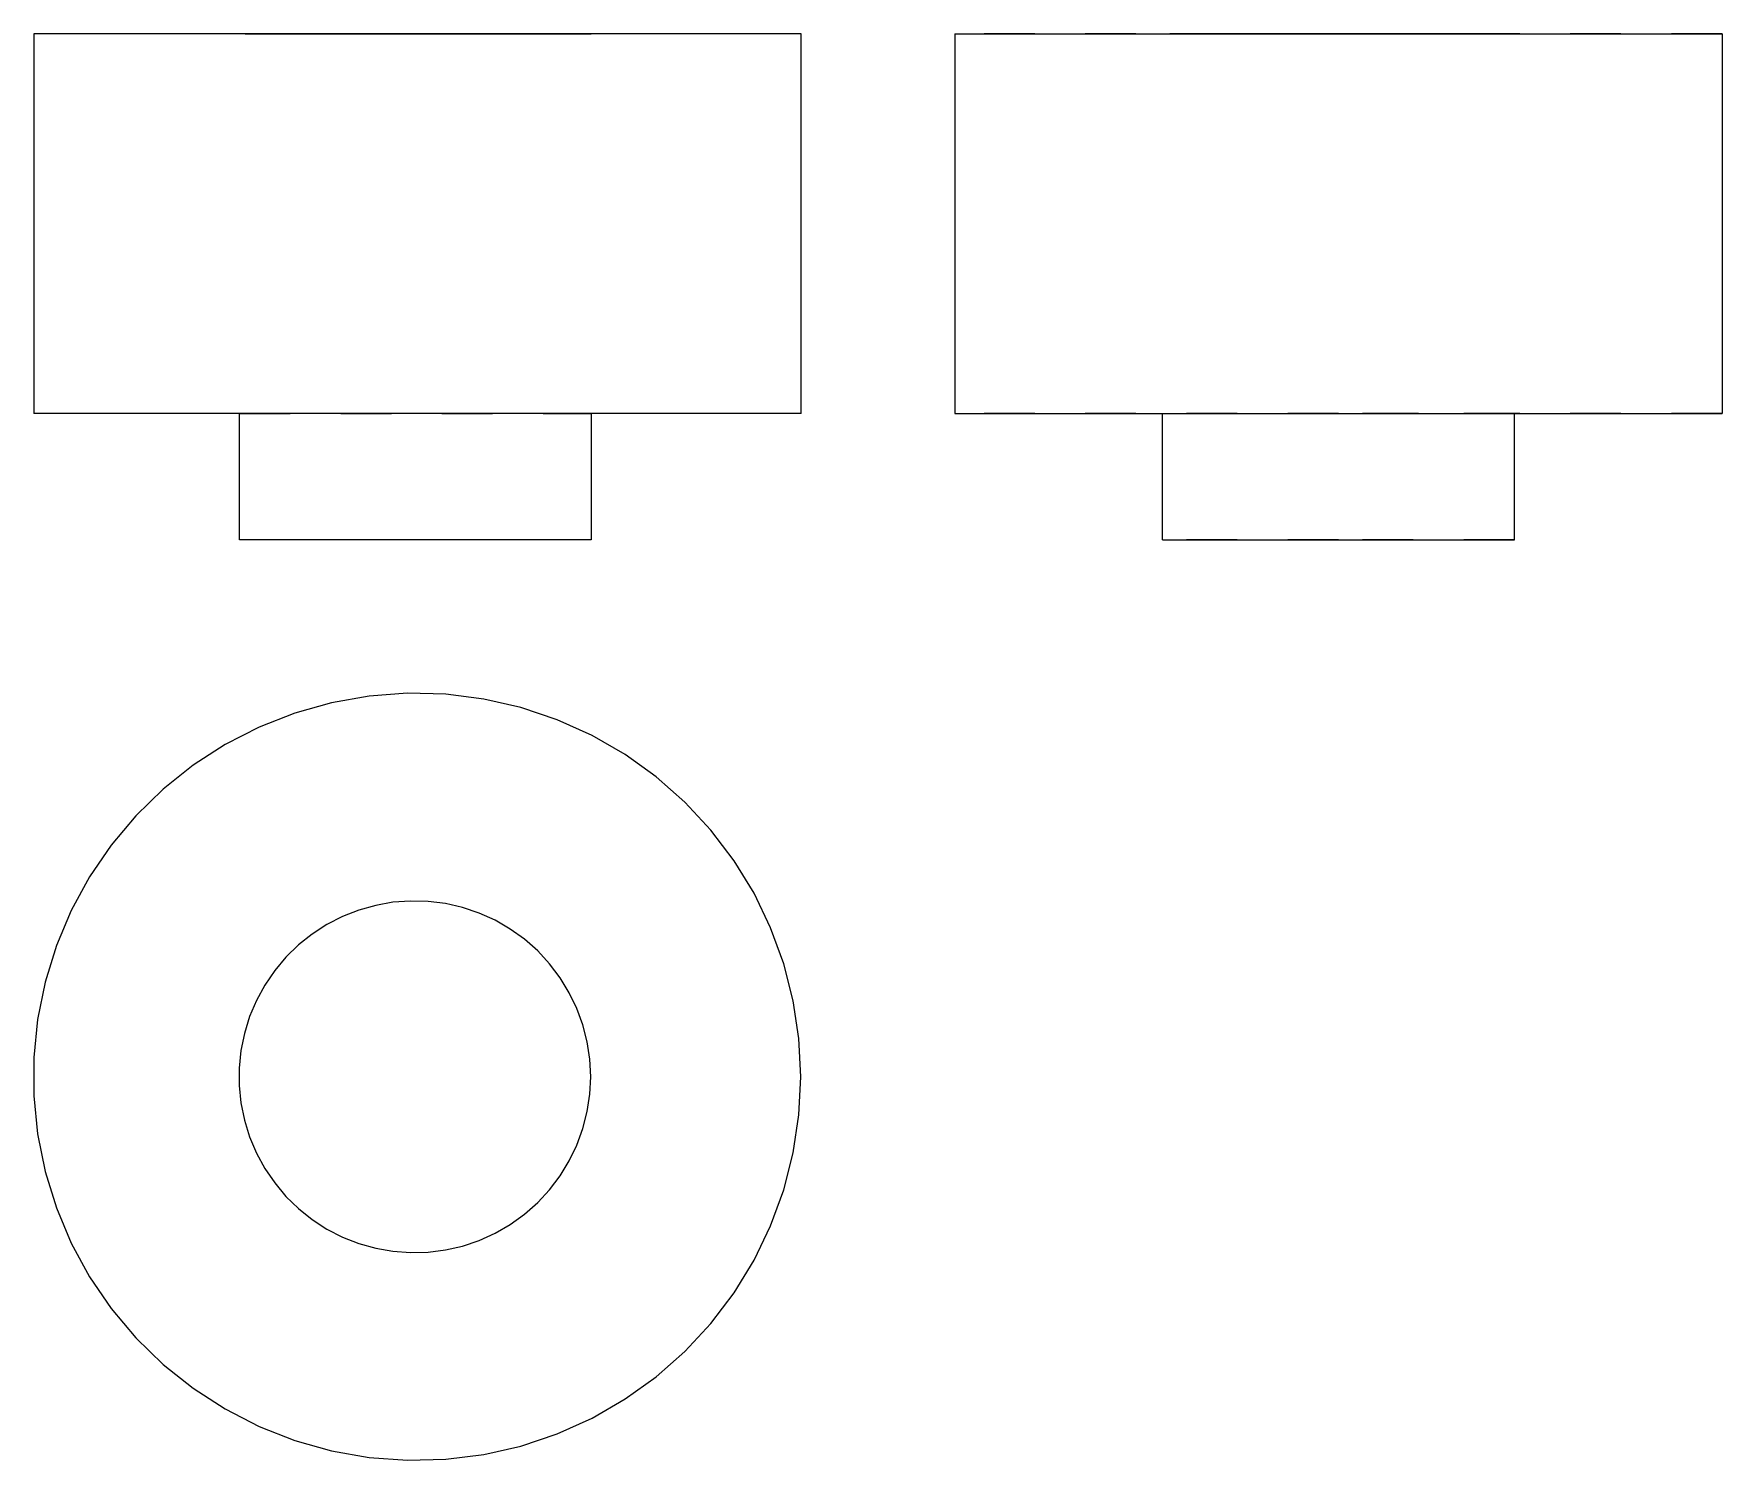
# Model space of a CAD drawing. Extents: x 0 to 3.33, y 0 to 2.82.
import ezdxf

# ---------------------------------------------------------------- set-up
doc = ezdxf.new("R2010")
doc.units = 0
doc.linetypes.add('HIDDEN', pattern=[0.07579, 0.050552, -0.025238])
for name, color, linetype in [('FRONT', 7, 'CONTINUOUS'), ('FRONT_HID', 7, 'HIDDEN'), ('LEFT', 7, 'CONTINUOUS'), ('LEFT_HID', 7, 'HIDDEN'), ('TOP', 7, 'CONTINUOUS'), ('TOP_HID', 7, 'HIDDEN')]:
    doc.layers.add(name, color=color, linetype=linetype)

msp = doc.modelspace()

# ---------------------------------------------------------------- linework, layer by layer
at = {"layer": 'FRONT'}
for p, q in [((1.515789, 2.818476), (0, 2.818476)), ((0, 2.818476), (0, 2.068476)), ((1.515789, 2.068476), (1.515789, 2.818476)), ((1.515789, 2.068476), (0, 2.068476)), ((0.40625, 1.818476), (0.40625, 2.068476)), ((1.100987, 2.068476), (1.100987, 1.818476)), ((1.100987, 1.818476), (0.40625, 1.818476))]:
    msp.add_line(p, q, dxfattribs=at)
at = {"layer": 'FRONT_HID', "linetype": 'HIDDEN'}
for p, q in [((0.439333, 2.818476), (0.417278, 2.818476)), ((0.417278, 2.818476), (0.439333, 2.818476)), ((0.461388, 2.818476), (0.439333, 2.818476)), ((0.439333, 2.818476), (0.461388, 2.818476)), ((0.483443, 2.818476), (0.461388, 2.818476)), ((0.461388, 2.818476), (0.483443, 2.818476)), ((0.505498, 2.818476), (0.483443, 2.818476)), ((0.483443, 2.818476), (0.505498, 2.818476)), ((0.527553, 2.818476), (0.505498, 2.818476)), ((0.505498, 2.818476), (0.527553, 2.818476)), ((0.549608, 2.818476), (0.527553, 2.818476)), ((0.527553, 2.818476), (0.549608, 2.818476)), ((0.571664, 2.818476), (0.549608, 2.818476)), ((0.549608, 2.818476), (0.571664, 2.818476)), ((0.593719, 2.818476), (0.571664, 2.818476)), ((0.571664, 2.818476), (0.593719, 2.818476)), ((0.615774, 2.818476), (0.593719, 2.818476)), ((0.593719, 2.818476), (0.615774, 2.818476)), ((0.637829, 2.818476), (0.615774, 2.818476)), ((0.615774, 2.818476), (0.637829, 2.818476)), ((0.659884, 2.818476), (0.637829, 2.818476)), ((0.637829, 2.818476), (0.659884, 2.818476)), ((0.681939, 2.818476), (0.659884, 2.818476)), ((0.659884, 2.818476), (0.681939, 2.818476)), ((0.703994, 2.818476), (0.681939, 2.818476)), ((0.681939, 2.818476), (0.703994, 2.818476)), ((0.726049, 2.818476), (0.703994, 2.818476)), ((0.703994, 2.818476), (0.726049, 2.818476)), ((0.748105, 2.818476), (0.726049, 2.818476)), ((0.726049, 2.818476), (0.748105, 2.818476)), ((0.77016, 2.818476), (0.748105, 2.818476)), ((0.748105, 2.818476), (0.77016, 2.818476)), ((0.792215, 2.818476), (0.77016, 2.818476)), ((0.77016, 2.818476), (0.792215, 2.818476)), ((0.81427, 2.818476), (0.792215, 2.818476)), ((0.792215, 2.818476), (0.81427, 2.818476)), ((0.836325, 2.818476), (0.81427, 2.818476)), ((0.81427, 2.818476), (0.836325, 2.818476)), ((0.85838, 2.818476), (0.836325, 2.818476)), ((0.836325, 2.818476), (0.85838, 2.818476)), ((0.880435, 2.818476), (0.85838, 2.818476)), ((0.85838, 2.818476), (0.880435, 2.818476)), ((0.902491, 2.818476), (0.880435, 2.818476)), ((0.880435, 2.818476), (0.902491, 2.818476)), ((0.924546, 2.818476), (0.902491, 2.818476)), ((0.902491, 2.818476), (0.924546, 2.818476)), ((0.946601, 2.818476), (0.924546, 2.818476)), ((0.924546, 2.818476), (0.946601, 2.818476)), ((0.968656, 2.818476), (0.946601, 2.818476)), ((0.946601, 2.818476), (0.968656, 2.818476)), ((0.990711, 2.818476), (0.968656, 2.818476)), ((0.968656, 2.818476), (0.990711, 2.818476)), ((1.012766, 2.818476), (0.990711, 2.818476)), ((0.990711, 2.818476), (1.012766, 2.818476)), ((1.034821, 2.818476), (1.012766, 2.818476)), ((1.012766, 2.818476), (1.034821, 2.818476)), ((1.056877, 2.818476), (1.034821, 2.818476)), ((1.034821, 2.818476), (1.056877, 2.818476)), ((1.078932, 2.818476), (1.056877, 2.818476)), ((1.056877, 2.818476), (1.078932, 2.818476)), ((1.100987, 2.818476), (1.078932, 2.818476)), ((1.078932, 2.818476), (1.100987, 2.818476)), ((1.100987, 2.068476), (0.40625, 2.068476)), ((0.40625, 2.068476), (1.100987, 2.068476))]:
    msp.add_line(p, q, dxfattribs=at)
at = {"layer": 'LEFT'}
for p, q in [((1.818947, 2.818476), (3.334737, 2.818476)), ((1.818947, 2.818476), (1.818947, 2.068476)), ((3.334737, 2.818476), (3.334737, 2.068476)), ((1.818947, 2.068476), (3.334737, 2.068476)), ((2.229474, 1.818476), (2.229474, 2.068476)), ((2.924211, 1.818476), (2.924211, 2.068476)), ((2.229474, 1.818476), (2.924211, 1.818476))]:
    msp.add_line(p, q, dxfattribs=at)
at = {"layer": 'LEFT_HID', "linetype": 'HIDDEN'}
for p, q in [((2.576842, 2.818476), (1.818947, 2.818476)), ((2.25431, 2.818476), (2.243558, 2.818476)), ((2.243558, 2.818476), (2.265061, 2.818476)), ((2.275812, 2.818476), (2.25431, 2.818476)), ((2.265061, 2.818476), (2.286563, 2.818476)), ((2.297314, 2.818476), (2.275812, 2.818476)), ((2.286563, 2.818476), (2.308065, 2.818476)), ((2.318816, 2.818476), (2.297314, 2.818476)), ((2.308065, 2.818476), (2.329567, 2.818476)), ((2.340318, 2.818476), (2.318816, 2.818476)), ((2.329567, 2.818476), (2.351069, 2.818476)), ((2.36182, 2.818476), (2.340318, 2.818476)), ((2.351069, 2.818476), (2.372571, 2.818476)), ((2.383323, 2.818476), (2.36182, 2.818476)), ((2.372571, 2.818476), (2.394074, 2.818476)), ((2.404825, 2.818476), (2.383323, 2.818476)), ((2.394074, 2.818476), (2.415576, 2.818476)), ((2.426327, 2.818476), (2.404825, 2.818476)), ((2.415576, 2.818476), (2.437078, 2.818476)), ((2.447829, 2.818476), (2.426327, 2.818476)), ((2.437078, 2.818476), (2.45858, 2.818476)), ((2.469331, 2.818476), (2.447829, 2.818476)), ((2.45858, 2.818476), (2.480082, 2.818476)), ((2.490833, 2.818476), (2.469331, 2.818476)), ((2.480082, 2.818476), (2.501585, 2.818476)), ((2.512336, 2.818476), (2.490833, 2.818476)), ((2.501585, 2.818476), (2.523087, 2.818476)), ((2.533838, 2.818476), (2.512336, 2.818476)), ((2.523087, 2.818476), (2.544589, 2.818476)), ((2.55534, 2.818476), (2.533838, 2.818476)), ((2.544589, 2.818476), (2.566091, 2.818476)), ((2.576842, 2.818476), (2.55534, 2.818476)), ((2.566091, 2.818476), (2.587593, 2.818476)), ((3.334737, 2.818476), (2.576842, 2.818476)), ((2.598344, 2.818476), (2.576842, 2.818476)), ((2.587593, 2.818476), (2.609095, 2.818476)), ((2.619846, 2.818476), (2.598344, 2.818476)), ((2.609095, 2.818476), (2.630598, 2.818476)), ((2.641349, 2.818476), (2.619846, 2.818476)), ((2.630598, 2.818476), (2.6521, 2.818476)), ((2.662851, 2.818476), (2.641349, 2.818476)), ((2.6521, 2.818476), (2.673602, 2.818476)), ((2.684353, 2.818476), (2.662851, 2.818476)), ((2.673602, 2.818476), (2.695104, 2.818476)), ((2.705855, 2.818476), (2.684353, 2.818476)), ((2.695104, 2.818476), (2.716606, 2.818476)), ((2.727357, 2.818476), (2.705855, 2.818476)), ((2.716606, 2.818476), (2.738108, 2.818476)), ((2.748859, 2.818476), (2.727357, 2.818476)), ((2.738108, 2.818476), (2.759611, 2.818476)), ((2.770362, 2.818476), (2.748859, 2.818476)), ((2.759611, 2.818476), (2.781113, 2.818476)), ((2.791864, 2.818476), (2.770362, 2.818476)), ((2.781113, 2.818476), (2.802615, 2.818476)), ((2.813366, 2.818476), (2.791864, 2.818476)), ((2.802615, 2.818476), (2.824117, 2.818476)), ((2.834868, 2.818476), (2.813366, 2.818476)), ((2.824117, 2.818476), (2.845619, 2.818476)), ((2.85637, 2.818476), (2.834868, 2.818476)), ((2.845619, 2.818476), (2.867121, 2.818476)), ((2.877872, 2.818476), (2.85637, 2.818476)), ((2.867121, 2.818476), (2.888624, 2.818476)), ((2.899375, 2.818476), (2.877872, 2.818476)), ((2.888624, 2.818476), (2.910126, 2.818476)), ((2.910126, 2.818476), (2.899375, 2.818476)), ((2.576842, 2.068476), (1.818947, 2.068476)), ((2.576842, 2.068476), (2.229474, 2.068476)), ((2.229474, 2.068476), (2.924211, 2.068476)), ((3.334737, 2.068476), (2.576842, 2.068476)), ((2.924211, 2.068476), (2.576842, 2.068476)), ((2.576842, 1.818476), (2.229474, 1.818476)), ((2.924211, 1.818476), (2.576842, 1.818476))]:
    msp.add_line(p, q, dxfattribs=at)
at = {"layer": 'TOP'}
for p, q in [((0.662713, 1.509672), (0.588305, 1.496552)), ((0.738058, 1.515318), (0.662713, 1.509672)), ((0.81359, 1.513435), (0.738058, 1.515318)), ((0.88856, 1.50404), (0.81359, 1.513435)), ((0.962221, 1.487227), (0.88856, 1.50404)), ((0.515573, 1.476088), (0.44524, 1.448485)), ((0.588305, 1.496552), (0.515573, 1.476088)), ((1.033843, 1.463163), (0.962221, 1.487227)), ((0.44524, 1.448485), (0.378005, 1.414015)), ((1.102712, 1.432088), (1.033843, 1.463163)), ((0.378005, 1.414015), (0.314536, 1.373023)), ((1.168146, 1.39431), (1.102712, 1.432088)), ((0.314536, 1.373023), (0.255464, 1.325914)), ((1.229492, 1.350205), (1.168146, 1.39431)), ((1.286143, 1.300211), (1.229492, 1.350205)), ((0.255464, 1.325914), (0.201376, 1.273159)), ((0.201376, 1.273159), (0.15281, 1.215279)), ((1.337534, 1.244825), (1.286143, 1.300211)), ((1.383155, 1.184596), (1.337534, 1.244825)), ((0.15281, 1.215279), (0.110248, 1.152852)), ((1.422552, 1.120125), (1.383155, 1.184596)), ((0.110248, 1.152852), (0.074113, 1.086497)), ((1.455335, 1.052052), (1.422552, 1.120125)), ((0.074113, 1.086497), (0.044765, 1.016874)), ((1.481176, 0.981053), (1.455335, 1.052052)), ((0.044765, 1.016874), (0.022494, 0.944675)), ((1.49982, 0.907833), (1.481176, 0.981053)), ((0.022494, 0.944675), (0.007523, 0.870618)), ((1.511081, 0.833121), (1.49982, 0.907833)), ((0.007523, 0.870618), (0, 0.795437)), ((1.514847, 0.757659), (1.511081, 0.833121)), ((0, 0.795437), (0, 0.719881)), ((1.511081, 0.682197), (1.514847, 0.757659)), ((0, 0.719881), (0.007523, 0.644701)), ((1.49982, 0.607485), (1.511081, 0.682197)), ((0.007523, 0.644701), (0.022494, 0.570643)), ((1.481176, 0.534266), (1.49982, 0.607485)), ((0.022494, 0.570643), (0.044765, 0.498444)), ((1.455335, 0.463266), (1.481176, 0.534266)), ((0.044765, 0.498444), (0.074113, 0.428821)), ((1.422552, 0.395193), (1.455335, 0.463266)), ((0.074113, 0.428821), (0.110248, 0.362466)), ((1.383155, 0.330722), (1.422552, 0.395193)), ((0.110248, 0.362466), (0.15281, 0.300039)), ((1.337534, 0.270494), (1.383155, 0.330722)), ((0.15281, 0.300039), (0.201376, 0.24216)), ((1.286143, 0.215107), (1.337534, 0.270494)), ((0.201376, 0.24216), (0.255464, 0.189404)), ((1.229492, 0.165113), (1.286143, 0.215107)), ((0.255464, 0.189404), (0.314536, 0.142296)), ((0.314536, 0.142296), (0.378005, 0.101303)), ((1.168146, 0.121008), (1.229492, 0.165113)), ((0.378005, 0.101303), (0.44524, 0.066834)), ((1.102712, 0.08323), (1.168146, 0.121008)), ((0.44524, 0.066834), (0.515573, 0.03923)), ((1.033843, 0.052155), (1.102712, 0.08323)), ((0.515573, 0.03923), (0.588305, 0.018766)), ((0.962221, 0.028091), (1.033843, 0.052155)), ((0.588305, 0.018766), (0.662713, 0.005646)), ((0.662713, 0.005646), (0.738058, 0)), ((0.738058, 0), (0.81359, 0.001884)), ((0.81359, 0.001884), (0.88856, 0.011279)), ((0.88856, 0.011279), (0.962221, 0.028091))]:
    msp.add_line(p, q, dxfattribs=at)
at = {"layer": 'TOP_HID', "linetype": 'HIDDEN'}
for p, q in [((0.709483, 1.102332), (0.67538, 1.096318)), ((0.709483, 1.102332), (0.67538, 1.096318)), ((0.744016, 1.10492), (0.709483, 1.102332)), ((0.744016, 1.10492), (0.709483, 1.102332)), ((0.778635, 1.104056), (0.744016, 1.10492)), ((0.778635, 1.104056), (0.744016, 1.10492)), ((0.812996, 1.09975), (0.778635, 1.104056)), ((0.812996, 1.09975), (0.778635, 1.104056)), ((0.609808, 1.074288), (0.578992, 1.058489)), ((0.609808, 1.074288), (0.578992, 1.058489)), ((0.642044, 1.086939), (0.609808, 1.074288)), ((0.642044, 1.086939), (0.609808, 1.074288)), ((0.67538, 1.096318), (0.642044, 1.086939)), ((0.67538, 1.096318), (0.642044, 1.086939)), ((0.846758, 1.092044), (0.812996, 1.09975)), ((0.846758, 1.092044), (0.812996, 1.09975)), ((0.879584, 1.081015), (0.846758, 1.092044)), ((0.879584, 1.081015), (0.846758, 1.092044)), ((0.911149, 1.066773), (0.879584, 1.081015)), ((0.911149, 1.066773), (0.879584, 1.081015)), ((0.549902, 1.039701), (0.522828, 1.018109)), ((0.549902, 1.039701), (0.522828, 1.018109)), ((0.578992, 1.058489), (0.549902, 1.039701)), ((0.578992, 1.058489), (0.549902, 1.039701)), ((0.94114, 1.049458), (0.911149, 1.066773)), ((0.94114, 1.049458), (0.911149, 1.066773)), ((0.969257, 1.029243), (0.94114, 1.049458)), ((0.969257, 1.029243), (0.94114, 1.049458)), ((0.522828, 1.018109), (0.498037, 0.99393)), ((0.522828, 1.018109), (0.498037, 0.99393)), ((0.995222, 1.006329), (0.969257, 1.029243)), ((0.995222, 1.006329), (0.969257, 1.029243)), ((1.018776, 0.980943), (0.995222, 1.006329)), ((1.018776, 0.980943), (0.995222, 1.006329)), ((0.475778, 0.967402), (0.45627, 0.938789)), ((0.475778, 0.967402), (0.45627, 0.938789)), ((0.498037, 0.99393), (0.475778, 0.967402)), ((0.498037, 0.99393), (0.475778, 0.967402)), ((1.039686, 0.953339), (1.018776, 0.980943)), ((1.039686, 0.953339), (1.018776, 0.980943)), ((0.45627, 0.938789), (0.439708, 0.908377)), ((0.45627, 0.938789), (0.439708, 0.908377)), ((1.057743, 0.923789), (1.039686, 0.953339)), ((1.057743, 0.923789), (1.039686, 0.953339)), ((0.439708, 0.908377), (0.426257, 0.876466)), ((0.439708, 0.908377), (0.426257, 0.876466)), ((1.072768, 0.892589), (1.057743, 0.923789)), ((1.072768, 0.892589), (1.057743, 0.923789)), ((0.426257, 0.876466), (0.416049, 0.843375)), ((0.426257, 0.876466), (0.416049, 0.843375)), ((1.084612, 0.860048), (1.072768, 0.892589)), ((1.084612, 0.860048), (1.072768, 0.892589)), ((0.416049, 0.843375), (0.409188, 0.809432)), ((0.416049, 0.843375), (0.409188, 0.809432)), ((1.093157, 0.826489), (1.084612, 0.860048)), ((1.093157, 0.826489), (1.084612, 0.860048)), ((0.409188, 0.809432), (0.40574, 0.774974)), ((0.409188, 0.809432), (0.40574, 0.774974)), ((1.098319, 0.792246), (1.093157, 0.826489)), ((1.098319, 0.792246), (1.093157, 0.826489)), ((0.40574, 0.774974), (0.40574, 0.740344)), ((0.40574, 0.774974), (0.40574, 0.740344)), ((1.100045, 0.757659), (1.098319, 0.792246)), ((1.100045, 0.757659), (1.098319, 0.792246)), ((0.40574, 0.740344), (0.409188, 0.705887)), ((0.40574, 0.740344), (0.409188, 0.705887)), ((1.098319, 0.723072), (1.100045, 0.757659)), ((1.098319, 0.723072), (1.100045, 0.757659)), ((0.409188, 0.705887), (0.416049, 0.671943)), ((0.409188, 0.705887), (0.416049, 0.671943)), ((1.093157, 0.688829), (1.098319, 0.723072)), ((1.093157, 0.688829), (1.098319, 0.723072)), ((0.416049, 0.671943), (0.426257, 0.638852)), ((0.416049, 0.671943), (0.426257, 0.638852)), ((1.084612, 0.655271), (1.093157, 0.688829)), ((1.084612, 0.655271), (1.093157, 0.688829)), ((0.426257, 0.638852), (0.439708, 0.606942)), ((0.426257, 0.638852), (0.439708, 0.606942)), ((1.072768, 0.622729), (1.084612, 0.655271)), ((1.072768, 0.622729), (1.084612, 0.655271)), ((0.439708, 0.606942), (0.45627, 0.576529)), ((0.439708, 0.606942), (0.45627, 0.576529)), ((1.057743, 0.591529), (1.072768, 0.622729)), ((1.057743, 0.591529), (1.072768, 0.622729)), ((0.45627, 0.576529), (0.475778, 0.547917)), ((0.45627, 0.576529), (0.475778, 0.547917)), ((1.039686, 0.56198), (1.057743, 0.591529)), ((1.039686, 0.56198), (1.057743, 0.591529)), ((0.475778, 0.547917), (0.498037, 0.521389)), ((0.475778, 0.547917), (0.498037, 0.521389)), ((0.995222, 0.50899), (1.018776, 0.534375)), ((0.995222, 0.50899), (1.018776, 0.534375)), ((1.018776, 0.534375), (1.039686, 0.56198)), ((1.018776, 0.534375), (1.039686, 0.56198)), ((0.498037, 0.521389), (0.522828, 0.497209)), ((0.498037, 0.521389), (0.522828, 0.497209)), ((0.969257, 0.486076), (0.995222, 0.50899)), ((0.969257, 0.486076), (0.995222, 0.50899)), ((0.522828, 0.497209), (0.549902, 0.475618)), ((0.522828, 0.497209), (0.549902, 0.475618)), ((0.549902, 0.475618), (0.578992, 0.456829)), ((0.549902, 0.475618), (0.578992, 0.456829)), ((0.94114, 0.465861), (0.969257, 0.486076)), ((0.94114, 0.465861), (0.969257, 0.486076)), ((0.578992, 0.456829), (0.609808, 0.441031)), ((0.578992, 0.456829), (0.609808, 0.441031)), ((0.609808, 0.441031), (0.642044, 0.428379)), ((0.609808, 0.441031), (0.642044, 0.428379)), ((0.846758, 0.423274), (0.879584, 0.434303)), ((0.846758, 0.423274), (0.879584, 0.434303)), ((0.879584, 0.434303), (0.911149, 0.448546)), ((0.879584, 0.434303), (0.911149, 0.448546)), ((0.911149, 0.448546), (0.94114, 0.465861)), ((0.911149, 0.448546), (0.94114, 0.465861)), ((0.642044, 0.428379), (0.67538, 0.419)), ((0.642044, 0.428379), (0.67538, 0.419)), ((0.67538, 0.419), (0.709483, 0.412987)), ((0.67538, 0.419), (0.709483, 0.412987)), ((0.709483, 0.412987), (0.744016, 0.410399)), ((0.709483, 0.412987), (0.744016, 0.410399)), ((0.744016, 0.410399), (0.778635, 0.411262)), ((0.744016, 0.410399), (0.778635, 0.411262)), ((0.778635, 0.411262), (0.812996, 0.415568)), ((0.778635, 0.411262), (0.812996, 0.415568)), ((0.812996, 0.415568), (0.846758, 0.423274)), ((0.812996, 0.415568), (0.846758, 0.423274))]:
    msp.add_line(p, q, dxfattribs=at)

doc.saveas('drawing.dxf')
